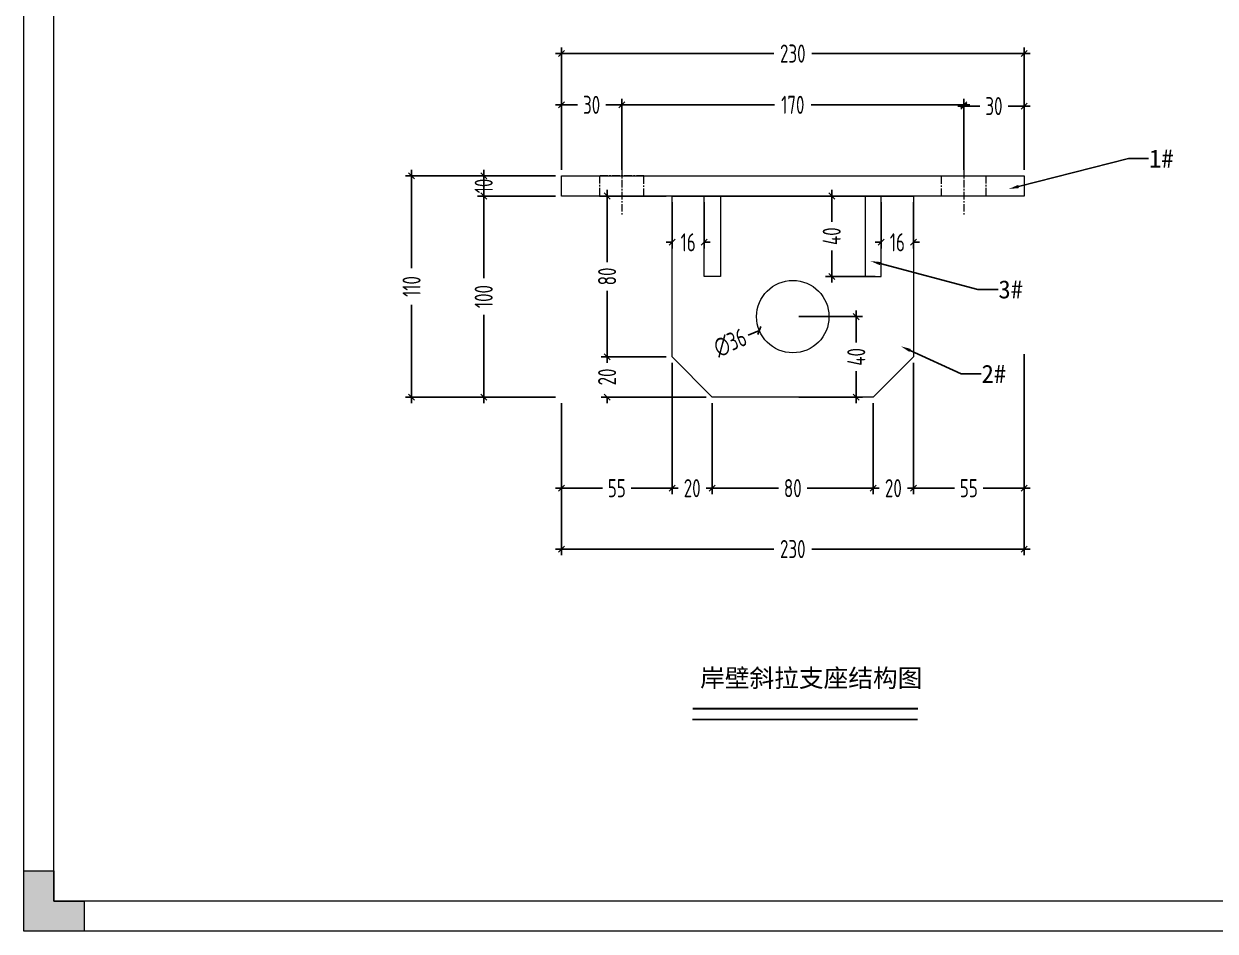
# Model space of a CAD drawing. Header units: millimetres. Extents: x 4 to 2106212, y -117026 to 198097.
# Drawn here: x 2092445 to 2093038, y 189147 to 189599 of the extents above; entities that cross this region are included whole.
import ezdxf
from ezdxf import colors
from ezdxf.entities.mleader import LeaderData, LeaderLine
from ezdxf.math import Vec2, Vec3

# ---------------------------------------------------------------- set-up
doc = ezdxf.new("R2010")
doc.units = ezdxf.units.MM
doc.linetypes.add('CENTER', pattern=[0.6, 0.375, -0.075, 0.075, -0.075])
doc.linetypes.add('CENTER2', pattern=[28.575, 19.05, -3.175, 3.175, -3.175])
doc.layers.add('HR-dimension', color=9, linetype='Continuous')
doc.layers.add('标注', color=9, linetype='Continuous')
for name, color, linetype, lineweight in [('加强板', 140, 'Continuous', 18), ('图框', 7, 'Continuous', 13), ('文本', 3, 'Continuous', 13), ('结构', 4, 'Continuous', 18), ('虚线', 1, 'CENTER2', 0)]:
    doc.layers.add(name, color=color, linetype=linetype, lineweight=lineweight)
doc.styles.add('Arial', font='arial.ttf')
doc.styles.add('hztxt', font='ros1.shx', dxfattribs={"width": 0.8, "bigfont": 'hztxt.shx'})
doc.dimstyles.new('DIM-3', dxfattribs={"dimscale": 3, "dimtxt": 3, "dimasz": 1, "dimexe": 1, "dimexo": 1, "dimgap": 1, "dimtad": 0, "dimdec": 1, "dimrnd": 0.0005, "dimzin": 9, "dimdsep": 46, "dimtxsty": 'hztxt', "dimblk": 'OBLIQUE', "dimcen": 0, "dimdle": 1, "dimclrd": 9, "dimclre": 9, "dimclrt": 2, "dimazin": 2, "dimtfac": 1, "dimtdec": 1, "dimtofl": 0, "dimtmove": 0, "dimatfit": 3, "dimfxl": 1, "dimarcsym": 2})

# ---------------------------------------------------------------- blocks, each defined once
blk = doc.blocks.new('_Oblique')
at = {"color": 0, "linetype": 'ByBlock', "lineweight": -2}
blk.add_line((-0.5, -0.5), (0.5, 0.5), dxfattribs=at)
blk = doc.blocks.new('*D1670')
at = {"layer": 'Defpoints', "color": 0, "ltscale": 10, "transparency": 16777216}
for p in [(2092712.69, 189522.93), (2092674.04, 189512.93), (2092712.69, 189512.93)]:
    blk.add_point(p, dxfattribs=at)
at = {"layer": 'HR-dimension', "color": 9, "lineweight": -2, "ltscale": 10, "transparency": 16777216}
for p, q in [((2092674.04, 189525.93), (2092674.04, 189509.93)), ((2092709.69, 189522.93), (2092671.04, 189522.93)), ((2092709.69, 189512.93), (2092671.04, 189512.93))]:
    blk.add_line(p, q, dxfattribs=at)
at = {"layer": 'HR-dimension', "color": 9, "lineweight": -2, "ltscale": 10, "transparency": 16777216, "xscale": 3, "yscale": 3, "zscale": 3}
for p, rotation in [((2092674.04, 189522.93), 90), ((2092674.04, 189512.93), 270)]:
    blk.add_blockref('_Oblique', p, dxfattribs=dict(at, rotation=rotation))
at = {"layer": 'HR-dimension', "color": 2, "ltscale": 10, "transparency": 16777216, "insert": (2092674.04, 189517.93), "char_height": 9, "attachment_point": 5, "rotation": 90, "style": 'hztxt'}
blk.add_mtext('10', dxfattribs=at)
blk = doc.blocks.new('*D1671')
at = {"layer": 'Defpoints', "color": 0, "ltscale": 10, "transparency": 16777216}
for p in [(2092712.69, 189512.93), (2092674.04, 189412.93), (2092712.69, 189412.93)]:
    blk.add_point(p, dxfattribs=at)
at = {"layer": 'HR-dimension', "color": 9, "lineweight": -2, "ltscale": 10, "transparency": 16777216}
for p, q in [((2092709.69, 189512.93), (2092671.04, 189512.93)), ((2092674.04, 189515.93), (2092674.04, 189472.05)), ((2092674.04, 189409.93), (2092674.04, 189453.81)), ((2092709.69, 189412.93), (2092671.04, 189412.93))]:
    blk.add_line(p, q, dxfattribs=at)
at = {"layer": 'HR-dimension', "color": 9, "lineweight": -2, "ltscale": 10, "transparency": 16777216, "xscale": 3, "yscale": 3, "zscale": 3}
for p, rotation in [((2092674.04, 189512.93), 90), ((2092674.04, 189412.93), 270)]:
    blk.add_blockref('_Oblique', p, dxfattribs=dict(at, rotation=rotation))
at = {"layer": 'HR-dimension', "color": 2, "ltscale": 10, "transparency": 16777216, "insert": (2092674.04, 189462.93), "char_height": 9, "attachment_point": 5, "rotation": 90, "style": 'hztxt'}
blk.add_mtext('100', dxfattribs=at)
blk = doc.blocks.new('*D1660')
at = {"layer": 'Defpoints', "color": 0, "ltscale": 10, "transparency": 16777216}
for p in [(2092638.18, 189522.93), (2092712.69, 189522.93), (2092712.69, 189412.93)]:
    blk.add_point(p, dxfattribs=at)
at = {"layer": 'HR-dimension', "color": 9, "lineweight": -2, "ltscale": 10, "transparency": 16777216}
for p, q in [((2092638.18, 189525.93), (2092638.18, 189477.05)), ((2092709.69, 189522.93), (2092635.18, 189522.93)), ((2092638.18, 189409.93), (2092638.18, 189458.81)), ((2092709.69, 189412.93), (2092635.18, 189412.93))]:
    blk.add_line(p, q, dxfattribs=at)
at = {"layer": 'HR-dimension', "color": 9, "lineweight": -2, "ltscale": 10, "transparency": 16777216, "xscale": 3, "yscale": 3, "zscale": 3}
for p, rotation in [((2092638.18, 189522.93), 90), ((2092638.18, 189412.93), 270)]:
    blk.add_blockref('_Oblique', p, dxfattribs=dict(at, rotation=rotation))
at = {"layer": 'HR-dimension', "color": 2, "ltscale": 10, "transparency": 16777216, "insert": (2092638.18, 189467.93), "char_height": 9, "attachment_point": 5, "rotation": 90, "style": 'hztxt'}
blk.add_mtext('110', dxfattribs=at)
blk = doc.blocks.new('*D1672')
at = {"layer": 'Defpoints', "color": 0, "ltscale": 10, "transparency": 16777216}
for p in [(2092767.69, 189432.93), (2092712.69, 189412.93), (2092767.69, 189367.63)]:
    blk.add_point(p, dxfattribs=at)
at = {"layer": 'HR-dimension', "color": 9, "lineweight": -2, "ltscale": 10, "transparency": 16777216}
for p, q in [((2092767.69, 189429.93), (2092767.69, 189364.63)), ((2092712.69, 189409.93), (2092712.69, 189364.63)), ((2092709.69, 189367.63), (2092733.11, 189367.63)), ((2092770.69, 189367.63), (2092747.27, 189367.63))]:
    blk.add_line(p, q, dxfattribs=at)
at = {"layer": 'HR-dimension', "color": 9, "lineweight": -2, "ltscale": 10, "transparency": 16777216, "xscale": 3, "yscale": 3, "zscale": 3, "rotation": 180}
blk.add_blockref('_Oblique', (2092712.69, 189367.63), dxfattribs=at)
at = {"layer": 'HR-dimension', "color": 9, "lineweight": -2, "ltscale": 10, "transparency": 16777216, "xscale": 3, "yscale": 3, "zscale": 3}
blk.add_blockref('_Oblique', (2092767.69, 189367.63), dxfattribs=at)
at = {"layer": 'HR-dimension', "color": 2, "ltscale": 10, "transparency": 16777216, "insert": (2092740.19, 189367.63), "char_height": 9, "attachment_point": 5, "style": 'hztxt'}
blk.add_mtext('55', dxfattribs=at)
blk = doc.blocks.new('*D1673')
at = {"layer": 'Defpoints', "color": 0, "ltscale": 10, "transparency": 16777216}
for p in [(2092767.69, 189432.93), (2092787.69, 189412.93), (2092787.69, 189367.63)]:
    blk.add_point(p, dxfattribs=at)
at = {"layer": 'HR-dimension', "color": 9, "lineweight": -2, "ltscale": 10, "transparency": 16777216}
for p, q in [((2092767.69, 189429.93), (2092767.69, 189364.63)), ((2092787.69, 189409.93), (2092787.69, 189364.63)), ((2092767.69, 189367.63), (2092764.69, 189367.63)), ((2092787.69, 189367.63), (2092790.69, 189367.63))]:
    blk.add_line(p, q, dxfattribs=at)
at = {"layer": 'HR-dimension', "color": 9, "lineweight": -2, "ltscale": 10, "transparency": 16777216, "xscale": 3, "yscale": 3, "zscale": 3}
blk.add_blockref('_Oblique', (2092767.69, 189367.63), dxfattribs=at)
at = {"layer": 'HR-dimension', "color": 9, "lineweight": -2, "ltscale": 10, "transparency": 16777216, "xscale": 3, "yscale": 3, "zscale": 3, "rotation": 180}
blk.add_blockref('_Oblique', (2092787.69, 189367.63), dxfattribs=at)
at = {"layer": 'HR-dimension', "color": 2, "ltscale": 10, "transparency": 16777216, "insert": (2092777.69, 189367.63), "char_height": 9, "attachment_point": 5, "style": 'hztxt'}
blk.add_mtext('20', dxfattribs=at)
blk = doc.blocks.new('*D1674')
at = {"layer": 'Defpoints', "color": 0, "ltscale": 10, "transparency": 16777216}
for p in [(2092787.69, 189412.93), (2092867.69, 189412.93), (2092867.69, 189367.63)]:
    blk.add_point(p, dxfattribs=at)
at = {"layer": 'HR-dimension', "color": 9, "lineweight": -2, "ltscale": 10, "transparency": 16777216}
for p, q in [((2092787.69, 189409.93), (2092787.69, 189364.63)), ((2092867.69, 189409.93), (2092867.69, 189364.63)), ((2092784.69, 189367.63), (2092820.61, 189367.63)), ((2092870.69, 189367.63), (2092834.77, 189367.63))]:
    blk.add_line(p, q, dxfattribs=at)
at = {"layer": 'HR-dimension', "color": 9, "lineweight": -2, "ltscale": 10, "transparency": 16777216, "xscale": 3, "yscale": 3, "zscale": 3, "rotation": 180}
blk.add_blockref('_Oblique', (2092787.69, 189367.63), dxfattribs=at)
at = {"layer": 'HR-dimension', "color": 9, "lineweight": -2, "ltscale": 10, "transparency": 16777216, "xscale": 3, "yscale": 3, "zscale": 3}
blk.add_blockref('_Oblique', (2092867.69, 189367.63), dxfattribs=at)
at = {"layer": 'HR-dimension', "color": 2, "ltscale": 10, "transparency": 16777216, "insert": (2092827.69, 189367.63), "char_height": 9, "attachment_point": 5, "style": 'hztxt'}
blk.add_mtext('80', dxfattribs=at)
blk = doc.blocks.new('*D1675')
at = {"layer": 'Defpoints', "color": 0, "ltscale": 10, "transparency": 16777216}
for p in [(2092887.69, 189432.93), (2092867.69, 189412.93), (2092887.69, 189367.63)]:
    blk.add_point(p, dxfattribs=at)
at = {"layer": 'HR-dimension', "color": 9, "lineweight": -2, "ltscale": 10, "transparency": 16777216}
for p, q in [((2092887.69, 189429.93), (2092887.69, 189364.63)), ((2092867.69, 189409.93), (2092867.69, 189364.63)), ((2092867.69, 189367.63), (2092864.69, 189367.63)), ((2092887.69, 189367.63), (2092890.69, 189367.63))]:
    blk.add_line(p, q, dxfattribs=at)
at = {"layer": 'HR-dimension', "color": 9, "lineweight": -2, "ltscale": 10, "transparency": 16777216, "xscale": 3, "yscale": 3, "zscale": 3}
blk.add_blockref('_Oblique', (2092867.69, 189367.63), dxfattribs=at)
at = {"layer": 'HR-dimension', "color": 9, "lineweight": -2, "ltscale": 10, "transparency": 16777216, "xscale": 3, "yscale": 3, "zscale": 3, "rotation": 180}
blk.add_blockref('_Oblique', (2092887.69, 189367.63), dxfattribs=at)
at = {"layer": 'HR-dimension', "color": 2, "ltscale": 10, "transparency": 16777216, "insert": (2092877.69, 189367.63), "char_height": 9, "attachment_point": 5, "style": 'hztxt'}
blk.add_mtext('20', dxfattribs=at)
blk = doc.blocks.new('*D1676')
at = {"layer": 'Defpoints', "color": 0, "ltscale": 10, "transparency": 16777216}
for p in [(2092942.69, 189437.28), (2092887.69, 189432.93), (2092942.69, 189367.63)]:
    blk.add_point(p, dxfattribs=at)
at = {"layer": 'HR-dimension', "color": 9, "lineweight": -2, "ltscale": 10, "transparency": 16777216}
for p, q in [((2092887.69, 189429.93), (2092887.69, 189364.63)), ((2092942.69, 189434.28), (2092942.69, 189364.63)), ((2092884.69, 189367.63), (2092908.11, 189367.63)), ((2092945.69, 189367.63), (2092922.27, 189367.63))]:
    blk.add_line(p, q, dxfattribs=at)
at = {"layer": 'HR-dimension', "color": 9, "lineweight": -2, "ltscale": 10, "transparency": 16777216, "xscale": 3, "yscale": 3, "zscale": 3, "rotation": 180}
blk.add_blockref('_Oblique', (2092887.69, 189367.63), dxfattribs=at)
at = {"layer": 'HR-dimension', "color": 9, "lineweight": -2, "ltscale": 10, "transparency": 16777216, "xscale": 3, "yscale": 3, "zscale": 3}
blk.add_blockref('_Oblique', (2092942.69, 189367.63), dxfattribs=at)
at = {"layer": 'HR-dimension', "color": 2, "ltscale": 10, "transparency": 16777216, "insert": (2092915.19, 189367.63), "char_height": 9, "attachment_point": 5, "style": 'hztxt'}
blk.add_mtext('55', dxfattribs=at)
blk = doc.blocks.new('*D1677')
at = {"layer": 'Defpoints', "color": 0, "ltscale": 10, "transparency": 16777216}
for p in [(2092942.69, 189437.28), (2092712.69, 189412.93), (2092712.69, 189337.35)]:
    blk.add_point(p, dxfattribs=at)
at = {"layer": 'HR-dimension', "color": 9, "lineweight": -2, "ltscale": 10, "transparency": 16777216}
for p, q in [((2092942.69, 189434.28), (2092942.69, 189334.35)), ((2092712.69, 189409.93), (2092712.69, 189334.35)), ((2092709.69, 189337.35), (2092818.21, 189337.35)), ((2092945.69, 189337.35), (2092837.17, 189337.35))]:
    blk.add_line(p, q, dxfattribs=at)
at = {"layer": 'HR-dimension', "color": 9, "lineweight": -2, "ltscale": 10, "transparency": 16777216, "xscale": 3, "yscale": 3, "zscale": 3, "rotation": 180}
blk.add_blockref('_Oblique', (2092712.69, 189337.35), dxfattribs=at)
at = {"layer": 'HR-dimension', "color": 9, "lineweight": -2, "ltscale": 10, "transparency": 16777216, "xscale": 3, "yscale": 3, "zscale": 3}
blk.add_blockref('_Oblique', (2092942.69, 189337.35), dxfattribs=at)
at = {"layer": 'HR-dimension', "color": 2, "ltscale": 10, "transparency": 16777216, "insert": (2092827.69, 189337.35), "char_height": 9, "attachment_point": 5, "style": 'hztxt'}
blk.add_mtext('230', dxfattribs=at)
blk = doc.blocks.new('*D1678')
at = {"layer": 'Defpoints', "color": 0, "ltscale": 10, "transparency": 16777216}
for p in [(2092767.69, 189512.93), (2092735.39, 189432.93), (2092767.69, 189432.93)]:
    blk.add_point(p, dxfattribs=at)
at = {"layer": 'HR-dimension', "color": 9, "lineweight": -2, "ltscale": 10, "transparency": 16777216}
for p, q in [((2092764.69, 189512.93), (2092732.39, 189512.93)), ((2092735.39, 189515.93), (2092735.39, 189480.01)), ((2092735.39, 189429.93), (2092735.39, 189465.85)), ((2092764.69, 189432.93), (2092732.39, 189432.93))]:
    blk.add_line(p, q, dxfattribs=at)
at = {"layer": 'HR-dimension', "color": 9, "lineweight": -2, "ltscale": 10, "transparency": 16777216, "xscale": 3, "yscale": 3, "zscale": 3}
for p, rotation in [((2092735.39, 189512.93), 90), ((2092735.39, 189432.93), 270)]:
    blk.add_blockref('_Oblique', p, dxfattribs=dict(at, rotation=rotation))
at = {"layer": 'HR-dimension', "color": 2, "ltscale": 10, "transparency": 16777216, "insert": (2092735.39, 189472.93), "char_height": 9, "attachment_point": 5, "rotation": 90, "style": 'hztxt'}
blk.add_mtext('80', dxfattribs=at)
blk = doc.blocks.new('*D1661')
at = {"layer": 'Defpoints', "color": 0, "ltscale": 10, "transparency": 16777216}
for p in [(2092767.69, 189432.93), (2092735.39, 189412.93), (2092787.69, 189412.93)]:
    blk.add_point(p, dxfattribs=at)
at = {"layer": 'HR-dimension', "color": 9, "lineweight": -2, "ltscale": 10, "transparency": 16777216}
for p, q in [((2092735.39, 189432.93), (2092735.39, 189435.93)), ((2092764.69, 189432.93), (2092732.39, 189432.93)), ((2092784.69, 189412.93), (2092732.39, 189412.93)), ((2092735.39, 189412.93), (2092735.39, 189409.93))]:
    blk.add_line(p, q, dxfattribs=at)
at = {"layer": 'HR-dimension', "color": 9, "lineweight": -2, "ltscale": 10, "transparency": 16777216, "xscale": 3, "yscale": 3, "zscale": 3}
for p, rotation in [((2092735.39, 189432.93), 270), ((2092735.39, 189412.93), 90)]:
    blk.add_blockref('_Oblique', p, dxfattribs=dict(at, rotation=rotation))
at = {"layer": 'HR-dimension', "color": 2, "ltscale": 10, "transparency": 16777216, "insert": (2092735.39, 189422.93), "char_height": 9, "attachment_point": 5, "rotation": 90, "style": 'hztxt'}
blk.add_mtext('20', dxfattribs=at)
blk = doc.blocks.new('*D1679')
at = {"layer": 'Defpoints', "color": 0, "ltscale": 10, "transparency": 16777216}
for p in [(2092827.69, 189452.93), (2092827.69, 189412.93), (2092859.27, 189412.93)]:
    blk.add_point(p, dxfattribs=at)
at = {"layer": 'HR-dimension', "color": 9, "lineweight": -2, "ltscale": 10, "transparency": 16777216}
for p, q in [((2092859.27, 189455.93), (2092859.27, 189440.01)), ((2092830.69, 189452.93), (2092862.27, 189452.93)), ((2092859.27, 189409.93), (2092859.27, 189425.85)), ((2092830.69, 189412.93), (2092862.27, 189412.93))]:
    blk.add_line(p, q, dxfattribs=at)
at = {"layer": 'HR-dimension', "color": 9, "lineweight": -2, "ltscale": 10, "transparency": 16777216, "xscale": 3, "yscale": 3, "zscale": 3}
for p, rotation in [((2092859.27, 189452.93), 90), ((2092859.27, 189412.93), 270)]:
    blk.add_blockref('_Oblique', p, dxfattribs=dict(at, rotation=rotation))
at = {"layer": 'HR-dimension', "color": 2, "ltscale": 10, "transparency": 16777216, "insert": (2092859.27, 189432.93), "char_height": 9, "attachment_point": 5, "rotation": 90, "style": 'hztxt'}
blk.add_mtext('40', dxfattribs=at)
blk = doc.blocks.new('*D1680')
at = {"layer": 'Defpoints', "color": 0, "ltscale": 10, "transparency": 16777216}
for p in [(2092844.3, 189459.86), (2092811.08, 189446)]:
    blk.add_point(p, dxfattribs=at)
at = {"layer": 'HR-dimension', "color": 9, "lineweight": -2, "ltscale": 10, "transparency": 16777216}
blk.add_line((2092805.54, 189443.7), (2092811.08, 189446), dxfattribs=at)
at = {"layer": 'HR-dimension', "color": 9, "lineweight": -2, "ltscale": 10, "transparency": 16777216, "xscale": 3, "yscale": 3, "zscale": 3, "rotation": 22.63442108964434}
blk.add_blockref('_Oblique', (2092811.08, 189446), dxfattribs=at)
at = {"layer": 'HR-dimension', "color": 2, "ltscale": 10, "transparency": 16777216, "insert": (2092796.57, 189439.95), "char_height": 9, "attachment_point": 5, "rotation": 22.63442, "style": 'hztxt'}
blk.add_mtext('∅36', dxfattribs=at)
blk = doc.blocks.new('*D1681')
at = {"layer": 'Defpoints', "color": 0, "ltscale": 10, "transparency": 16777216}
for p in [(2092847.04, 189512.93), (2092887.69, 189512.93), (2092871.69, 189472.93)]:
    blk.add_point(p, dxfattribs=at)
at = {"layer": 'HR-dimension', "color": 9, "lineweight": -2, "ltscale": 10, "transparency": 16777216}
for p, q in [((2092884.69, 189512.93), (2092844.04, 189512.93)), ((2092847.04, 189515.93), (2092847.04, 189500.01)), ((2092847.04, 189469.93), (2092847.04, 189485.85)), ((2092868.69, 189472.93), (2092844.04, 189472.93))]:
    blk.add_line(p, q, dxfattribs=at)
at = {"layer": 'HR-dimension', "color": 9, "lineweight": -2, "ltscale": 10, "transparency": 16777216, "xscale": 3, "yscale": 3, "zscale": 3}
for p, rotation in [((2092847.04, 189512.93), 90), ((2092847.04, 189472.93), 270)]:
    blk.add_blockref('_Oblique', p, dxfattribs=dict(at, rotation=rotation))
at = {"layer": 'HR-dimension', "color": 2, "ltscale": 10, "transparency": 16777216, "insert": (2092847.04, 189492.93), "char_height": 9, "attachment_point": 5, "rotation": 90, "style": 'hztxt'}
blk.add_mtext('40', dxfattribs=at)
blk = doc.blocks.new('GW-TK')
at = {"layer": '图框', "linetype": 'Continuous', "lineweight": 0}
h = blk.add_hatch(color=256, dxfattribs=at)
h.dxf.hatch_style = 1
h.paths.add_polyline_path([(927193.56, 464418.01), (927193.56, 464423.01), (927188.55, 464423.01), (927188.55, 464428.01), (927183.55, 464428.01), (927183.55, 464418.01)])
at = {"layer": '图框'}
for points in [[(927183.55, 464715.01), (927603.55, 464715.01), (927603.55, 464418.01), (927183.55, 464418.01)], [(927188.55, 464710.01), (927598.55, 464710.01), (927598.55, 464423.01), (927188.55, 464423.01)]]:
    blk.add_lwpolyline(points, close=True, dxfattribs=at)
at = {"layer": '图框', "linetype": 'Continuous', "lineweight": 0}
blk.add_lwpolyline([(927188.55, 464428.01), (927188.55, 464423.01), (927193.56, 464423.01), (927193.56, 464418.01), (927183.55, 464418.01), (927183.55, 464428.01)], close=True, dxfattribs=at)
blk = doc.blocks.new('*D1694')
at = {"color": 9, "lineweight": -2, "transparency": 16777216}
for p, q in [((2092712.69, 189525.93), (2092712.69, 189561.27)), ((2092742.69, 189526.56), (2092742.69, 189561.27)), ((2092709.69, 189558.27), (2092720.61, 189558.27)), ((2092745.69, 189558.27), (2092734.77, 189558.27))]:
    blk.add_line(p, q, dxfattribs=at)
at = {"layer": 'Defpoints', "color": 0, "transparency": 16777216}
for p in [(2092742.69, 189558.27), (2092712.69, 189522.93), (2092742.69, 189523.56)]:
    blk.add_point(p, dxfattribs=at)
at = {"color": 9, "lineweight": -2, "transparency": 16777216, "xscale": 3, "yscale": 3, "zscale": 3, "rotation": 180}
blk.add_blockref('_Oblique', (2092712.69, 189558.27), dxfattribs=at)
at = {"color": 9, "lineweight": -2, "transparency": 16777216, "xscale": 3, "yscale": 3, "zscale": 3}
blk.add_blockref('_Oblique', (2092742.69, 189558.27), dxfattribs=at)
at = {"color": 2, "transparency": 16777216, "insert": (2092727.69, 189558.27), "char_height": 9, "attachment_point": 5, "style": 'hztxt'}
blk.add_mtext('30', dxfattribs=at)
blk = doc.blocks.new('*D1695')
at = {"color": 9, "lineweight": -2, "transparency": 16777216}
for p, q in [((2092742.69, 189525.93), (2092742.69, 189561.27)), ((2092912.69, 189526.56), (2092912.69, 189561.27)), ((2092739.69, 189558.27), (2092818.57, 189558.27)), ((2092915.69, 189558.27), (2092836.81, 189558.27))]:
    blk.add_line(p, q, dxfattribs=at)
at = {"layer": 'Defpoints', "color": 0, "transparency": 16777216}
for p in [(2092912.69, 189558.27), (2092742.69, 189522.93), (2092912.69, 189523.56)]:
    blk.add_point(p, dxfattribs=at)
at = {"color": 9, "lineweight": -2, "transparency": 16777216, "xscale": 3, "yscale": 3, "zscale": 3, "rotation": 180}
blk.add_blockref('_Oblique', (2092742.69, 189558.27), dxfattribs=at)
at = {"color": 9, "lineweight": -2, "transparency": 16777216, "xscale": 3, "yscale": 3, "zscale": 3}
blk.add_blockref('_Oblique', (2092912.69, 189558.27), dxfattribs=at)
at = {"color": 2, "transparency": 16777216, "insert": (2092827.69, 189558.27), "char_height": 9, "attachment_point": 5, "style": 'hztxt'}
blk.add_mtext('170', dxfattribs=at)
blk = doc.blocks.new('*D1696')
at = {"color": 9, "lineweight": -2, "transparency": 16777216}
for p, q in [((2092912.69, 189525.93), (2092912.69, 189560.65)), ((2092942.69, 189525.93), (2092942.69, 189560.65)), ((2092909.69, 189557.65), (2092920.61, 189557.65)), ((2092945.69, 189557.65), (2092934.77, 189557.65))]:
    blk.add_line(p, q, dxfattribs=at)
at = {"layer": 'Defpoints', "color": 0, "transparency": 16777216}
for p in [(2092942.69, 189557.65), (2092912.69, 189522.93), (2092942.69, 189522.93)]:
    blk.add_point(p, dxfattribs=at)
at = {"color": 9, "lineweight": -2, "transparency": 16777216, "xscale": 3, "yscale": 3, "zscale": 3, "rotation": 180}
blk.add_blockref('_Oblique', (2092912.69, 189557.65), dxfattribs=at)
at = {"color": 9, "lineweight": -2, "transparency": 16777216, "xscale": 3, "yscale": 3, "zscale": 3}
blk.add_blockref('_Oblique', (2092942.69, 189557.65), dxfattribs=at)
at = {"color": 2, "transparency": 16777216, "insert": (2092927.69, 189557.65), "char_height": 9, "attachment_point": 5, "style": 'hztxt'}
blk.add_mtext('30', dxfattribs=at)
blk = doc.blocks.new('*D1697')
at = {"color": 9, "lineweight": -2, "transparency": 16777216}
for p, q in [((2092709.69, 189583.75), (2092818.21, 189583.75)), ((2092712.69, 189525.93), (2092712.69, 189586.75)), ((2092945.69, 189583.75), (2092837.17, 189583.75)), ((2092942.69, 189525.93), (2092942.69, 189586.75))]:
    blk.add_line(p, q, dxfattribs=at)
at = {"layer": 'Defpoints', "color": 0, "transparency": 16777216}
for p in [(2092712.69, 189583.75), (2092712.69, 189522.93), (2092942.69, 189522.93)]:
    blk.add_point(p, dxfattribs=at)
at = {"color": 9, "lineweight": -2, "transparency": 16777216, "xscale": 3, "yscale": 3, "zscale": 3, "rotation": 180}
blk.add_blockref('_Oblique', (2092712.69, 189583.75), dxfattribs=at)
at = {"color": 9, "lineweight": -2, "transparency": 16777216, "xscale": 3, "yscale": 3, "zscale": 3}
blk.add_blockref('_Oblique', (2092942.69, 189583.75), dxfattribs=at)
at = {"color": 2, "transparency": 16777216, "insert": (2092827.69, 189583.75), "char_height": 9, "attachment_point": 5, "style": 'hztxt'}
blk.add_mtext('230', dxfattribs=at)
blk = doc.blocks.new('*D1698')
at = {"color": 9, "lineweight": -2, "transparency": 16777216}
for p, q in [((2092767.69, 189509.93), (2092767.69, 189486.9)), ((2092783.69, 189509.93), (2092783.69, 189486.9)), ((2092767.69, 189489.9), (2092764.69, 189489.9)), ((2092783.69, 189489.9), (2092786.69, 189489.9))]:
    blk.add_line(p, q, dxfattribs=at)
at = {"layer": 'Defpoints', "color": 0, "transparency": 16777216}
for p in [(2092767.69, 189512.93), (2092783.69, 189512.93), (2092767.69, 189489.9)]:
    blk.add_point(p, dxfattribs=at)
at = {"color": 9, "lineweight": -2, "transparency": 16777216, "xscale": 3, "yscale": 3, "zscale": 3}
blk.add_blockref('_Oblique', (2092767.69, 189489.9), dxfattribs=at)
at = {"color": 9, "lineweight": -2, "transparency": 16777216, "xscale": 3, "yscale": 3, "zscale": 3, "rotation": 180}
blk.add_blockref('_Oblique', (2092783.69, 189489.9), dxfattribs=at)
at = {"color": 2, "transparency": 16777216, "insert": (2092775.69, 189489.9), "char_height": 9, "attachment_point": 5, "style": 'hztxt'}
blk.add_mtext('16', dxfattribs=at)
blk = doc.blocks.new('*D1703')
at = {"color": 9, "lineweight": -2, "transparency": 16777216}
for p, q in [((2092871.69, 189509.93), (2092871.69, 189486.9)), ((2092887.69, 189509.93), (2092887.69, 189486.9)), ((2092871.69, 189489.9), (2092868.69, 189489.9)), ((2092887.69, 189489.9), (2092890.69, 189489.9))]:
    blk.add_line(p, q, dxfattribs=at)
at = {"layer": 'Defpoints', "color": 0, "transparency": 16777216}
for p in [(2092871.69, 189512.93), (2092887.69, 189512.93), (2092887.69, 189489.9)]:
    blk.add_point(p, dxfattribs=at)
at = {"color": 9, "lineweight": -2, "transparency": 16777216, "xscale": 3, "yscale": 3, "zscale": 3}
blk.add_blockref('_Oblique', (2092871.69, 189489.9), dxfattribs=at)
at = {"color": 9, "lineweight": -2, "transparency": 16777216, "xscale": 3, "yscale": 3, "zscale": 3, "rotation": 180}
blk.add_blockref('_Oblique', (2092887.69, 189489.9), dxfattribs=at)
at = {"color": 2, "transparency": 16777216, "insert": (2092879.69, 189489.9), "char_height": 9, "attachment_point": 5, "style": 'hztxt'}
blk.add_mtext('16', dxfattribs=at)

msp = doc.modelspace()

# ---------------------------------------------------------------- linework, layer by layer
msp.add_line((2092777.8264, 189252.6299), (2092889.7447, 189252.6299))
at = {"const_width": 1.125}
msp.add_lwpolyline([(2092778.0016, 189257.9742), (2092889.9267, 189257.9742)], dxfattribs=at)
at = {"layer": '加强板', "color": 3}
for points in [[(2092887.691, 189432.9319), (2092867.691, 189412.9319), (2092787.691, 189412.9319), (2092767.691, 189432.9319), (2092767.691, 189512.9319), (2092887.691, 189512.9319)], [(2092783.691, 189472.9319), (2092783.691, 189512.9319), (2092791.691, 189512.9319), (2092791.691, 189472.9319)], [(2092871.691, 189472.9319), (2092871.691, 189512.9319), (2092863.691, 189512.9319), (2092863.691, 189472.9319)]]:
    msp.add_lwpolyline(points, close=True, dxfattribs=at)
msp.add_circle((2092827.691, 189452.9319), 18, dxfattribs=at)
at = {"layer": '结构', "color": 6}
msp.add_lwpolyline([(2092712.691, 189522.9319), (2092942.691, 189522.9319), (2092942.691, 189512.9319), (2092712.691, 189512.9319)], close=True, dxfattribs=at)
at = {"layer": '虚线', "color": 1, "linetype": 'CENTER', "ltscale": 10}
for points in [[(2092742.691, 189532.9319), (2092742.691, 189502.9319)], [(2092912.691, 189532.9319), (2092912.691, 189502.9319)]]:
    msp.add_lwpolyline(points, dxfattribs=at)
for points in [[(2092731.691, 189512.9319), (2092753.691, 189512.9319), (2092753.691, 189522.9319), (2092731.691, 189522.9319)], [(2092923.691, 189512.9319), (2092901.691, 189512.9319), (2092901.691, 189522.9319), (2092923.691, 189522.9319)]]:
    msp.add_lwpolyline(points, close=True, dxfattribs=at)

# ---------------------------------------------------------------- block references
at = {"layer": '文本', "xscale": 3, "yscale": 3, "zscale": 3}
msp.add_blockref('GW-TK', (-689105.2171, -1204106.72), dxfattribs=at)

# ---------------------------------------------------------------- texts
at = {"layer": '文本', "color": 6, "insert": (2092781.6245, 189277.712), "char_height": 9, "attachment_point": 1, "style": 'Arial'}
msp.add_mtext_dynamic_manual_height_columns('岸壁斜拉支座结构图', width=164.493338, gutter_width=1.4062, heights=[0], dxfattribs=at)

# ---------------------------------------------------------------- dimensions: what is measured, and where the dimension line sits
for base, p1, p2, picture, middle in [((2092712.691, 189583.7492), (2092942.691, 189522.9319), (2092712.691, 189522.9319), '*D1697', (2092827.691, 189583.7492)), ((2092742.691, 189558.2732), (2092712.691, 189522.9319), (2092742.691, 189523.5569), '*D1694', (2092727.691, 189558.2732)), ((2092912.691, 189558.2732), (2092742.691, 189522.9319), (2092912.691, 189523.5569), '*D1695', (2092827.691, 189558.2732)), ((2092942.691, 189557.6482), (2092912.691, 189522.9319), (2092942.691, 189522.9319), '*D1696', (2092927.691, 189557.6482)), ((2092767.691, 189489.9015), (2092783.691, 189512.9319), (2092767.691, 189512.9319), '*D1698', (2092775.691, 189489.9015))]:
    dim = msp.add_linear_dim(base=base, p1=p1, p2=p2, dimstyle='DIM-3')
    dim.commit()
    dim.dimension.update_dxf_attribs({"geometry": picture, "text_midpoint": middle})
dim = msp.add_linear_dim(base=(2092887.691, 189489.9015), p1=(2092871.691, 189512.9319), p2=(2092887.691, 189512.9319), angle=180, dimstyle='DIM-3')
dim.commit()
dim.dimension.update_dxf_attribs({"geometry": '*D1703', "text_midpoint": (2092879.691, 189489.9015)})
at = {"layer": 'HR-dimension', "ltscale": 10}
for base, p1, p2, picture, middle in [((2092638.1789, 189522.9319), (2092712.691, 189412.9319), (2092712.691, 189522.9319), '*D1660', (2092638.1789, 189467.9319)), ((2092674.0419, 189412.9319), (2092712.691, 189512.9319), (2092712.691, 189412.9319), '*D1671', (2092674.0419, 189462.9319)), ((2092735.3925, 189432.9319), (2092767.691, 189512.9319), (2092767.691, 189432.9319), '*D1678', (2092735.3925, 189472.9319)), ((2092847.0368, 189512.9319), (2092871.691, 189472.9319), (2092887.691, 189512.9319), '*D1681', (2092847.0368, 189492.9319)), ((2092859.2743, 189412.9319), (2092827.691, 189452.9319), (2092827.691, 189412.9319), '*D1679', (2092859.2743, 189432.9319)), ((2092735.3925, 189412.9319), (2092767.691, 189432.9319), (2092787.691, 189412.9319), '*D1661', (2092735.3925, 189422.9319))]:
    dim = msp.add_linear_dim(base=base, p1=p1, p2=p2, angle=90, dimstyle='DIM-3', dxfattribs=at)
    dim.commit()
    dim.dimension.update_dxf_attribs({"geometry": picture, "text_midpoint": middle})
dim = msp.add_linear_dim(base=(2092674.0419, 189512.9319), p1=(2092712.691, 189522.9319), p2=(2092712.691, 189512.9319), angle=90, dimstyle='DIM-3', dxfattribs=at)
dim.commit()
dim.dimension.update_dxf_attribs({"geometry": '*D1670', "text_midpoint": (2092674.0419, 189517.9319), "dimtype": 160})
dim = msp.add_diameter_dim_2p(p1=(2092844.3046, 189459.8592), p2=(2092811.0773, 189446.0046), dimstyle='DIM-3', dxfattribs=at)
dim.commit()
dim.dimension.update_dxf_attribs({"geometry": '*D1680', "text_midpoint": (2092796.5681, 189439.9547)})
for base, p1, p2, picture, middle in [((2092712.691, 189337.3532), (2092942.691, 189437.2832), (2092712.691, 189412.9319), '*D1677', (2092827.691, 189337.3532)), ((2092942.691, 189367.6345), (2092887.691, 189432.9319), (2092942.691, 189437.2832), '*D1676', (2092915.191, 189367.6345)), ((2092767.691, 189367.6345), (2092712.691, 189412.9319), (2092767.691, 189432.9319), '*D1672', (2092740.191, 189367.6345)), ((2092787.691, 189367.6345), (2092767.691, 189432.9319), (2092787.691, 189412.9319), '*D1673', (2092777.691, 189367.6345)), ((2092887.691, 189367.6345), (2092867.691, 189412.9319), (2092887.691, 189432.9319), '*D1675', (2092877.691, 189367.6345)), ((2092867.691, 189367.6345), (2092787.691, 189412.9319), (2092867.691, 189412.9319), '*D1674', (2092827.691, 189367.6345))]:
    dim = msp.add_linear_dim(base=base, p1=p1, p2=p2, dimstyle='DIM-3', dxfattribs=at)
    dim.commit()
    dim.dimension.update_dxf_attribs({"geometry": picture, "text_midpoint": middle})

# ---------------------------------------------------------------- leaders
at = {"layer": '标注', "color": 6}
ml = msp.add_multileader_mtext('Standard', dxfattribs=at)
ml.set_content('{\\fSimSun|b0|i0|c134|p2;1#}', color=6, style='Arial')
ml.set_leader_properties(color=9)
ml.build(insert=Vec2(0, 0))
ml.multileader.update_dxf_attribs({"dogleg_length": 100, "arrow_head_size": 5})
ctx = ml.context
ctx.base_point, ctx.char_height, ctx.arrow_head_size, ctx.landing_gap_size, ctx.plane_origin = Vec3(2093004.5925, 189531.5524), 9, 5, 0.2, Vec3(2092930.0211, 320552.7229)
notes = []
notes.append((ctx, [(0, (1, 1, 0), (2092994.5925, 189531.5524), (1, 0), 10, [(0, [(2092935.0741, 189516.4255)], 0, [])])]))
ctx.mtext.insert, ctx.mtext.width, ctx.mtext.defined_height, ctx.mtext.flow_direction = Vec3(2093004.7925, 189536.0524), 100, 36.9267, 5
ml = msp.add_multileader_mtext('Standard', dxfattribs=at)
ml.set_content('{\\fSimSun|b0|i0|c134|p2;3#}', color=6, style='Arial')
ml.set_leader_properties(color=9)
ml.build(insert=Vec2(0, 0))
ml.multileader.update_dxf_attribs({"dogleg_length": 100, "arrow_head_size": 5})
ctx = ml.context
ctx.base_point, ctx.char_height, ctx.arrow_head_size, ctx.landing_gap_size, ctx.plane_origin = Vec3(2092929.7115, 189466.5039), 9, 5, 0.2, Vec3(2092828.8281, 320486.9602)
notes.append((ctx, [(0, (1, 1, 0), (2092919.7115, 189466.5039), (1, 0), 10, [(0, [(2092866.3155, 189480.5781)], 0, [])])]))
ctx.mtext.insert, ctx.mtext.width, ctx.mtext.defined_height, ctx.mtext.flow_direction = Vec3(2092929.9115, 189471.0039), 100, 36.9267, 5
ml = msp.add_multileader_mtext('Standard', dxfattribs=at)
ml.set_content('{\\fSimSun|b0|i0|c134|p2;2#}', color=6, style='Arial')
ml.set_leader_properties(color=9)
ml.build(insert=Vec2(0, 0))
ml.multileader.update_dxf_attribs({"dogleg_length": 100, "arrow_head_size": 5})
ctx = ml.context
ctx.base_point, ctx.char_height, ctx.arrow_head_size, ctx.landing_gap_size, ctx.plane_origin = Vec3(2092921.3354, 189424.4987), 9, 5, 0.2, Vec3(2092841.38, 320470.5055)
notes.append((ctx, [(0, (1, 1, 0), (2092911.3354, 189424.4987), (1, 0), 10, [(0, [(2092881.4581, 189438.201)], 0, [])])]))
ctx.mtext.insert, ctx.mtext.width, ctx.mtext.defined_height, ctx.mtext.flow_direction = Vec3(2092921.5354, 189428.9987), 100, 36.9267, 5
for ctx, leaders in notes:
    for number, flags, end, landing, length, lines in leaders:
        leader = LeaderData()
        leader.index, (leader.has_last_leader_line, leader.has_dogleg_vector, leader.attachment_direction) = number, flags
        leader.last_leader_point, leader.dogleg_vector, leader.dogleg_length = Vec3(end), Vec3(landing), length
        for number, points, colour, breaks in lines:
            line = LeaderLine()
            line.index, line.vertices, line.color, line.breaks = number, Vec3.list(points), colors.encode_raw_color(colour), breaks
            leader.lines.append(line)
        ctx.leaders.append(leader)

doc.saveas('drawing.dxf')
